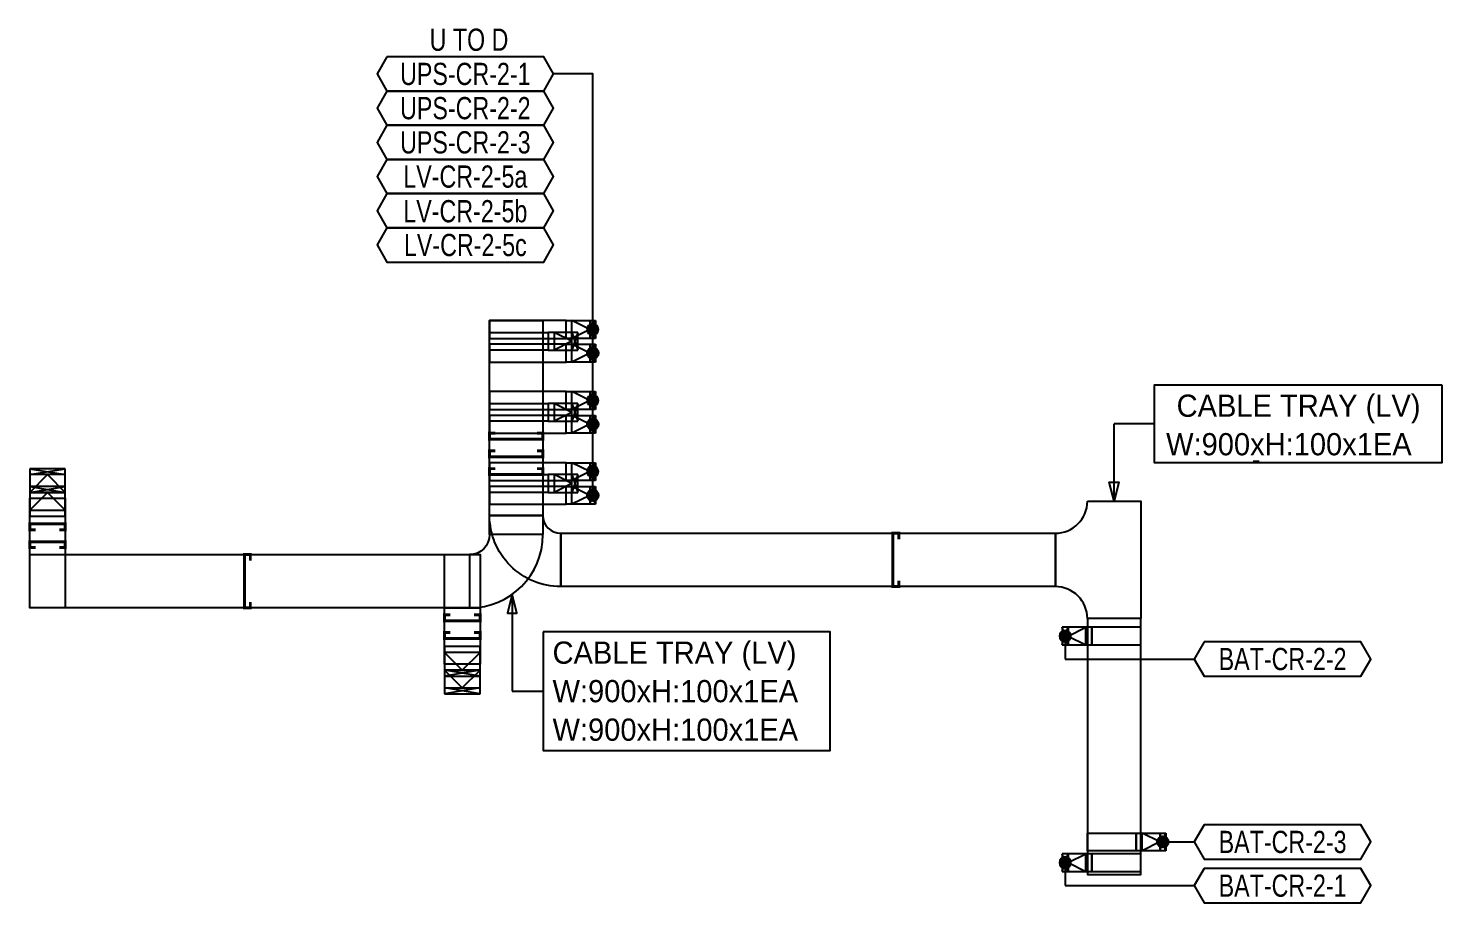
# Model space of a CAD drawing. Header units: millimetres. Extents: x 31670 to 374393, y -351975 to 839589.
# Drawn here: x 125229 to 149085, y 824829 to 839589 of the extents above; entities that cross this region are included whole.
import ezdxf
from ezdxf.enums import TextEntityAlignment as Align

# ---------------------------------------------------------------- set-up
doc = ezdxf.new("R2010")
doc.units = ezdxf.units.MM
doc.header["$LTSCALE"] = 150
for name, color, linetype in [('-----26 Electrical Cable Tray_HV_N', 30, 'Continuous'), ('-----26 Electrical Cable Tray_LV_UPS1', 6, 'Continuous'), ('-----26 Electrical Cable Tray_LV_UPS2', 2, 'Continuous'), ('-----26 Electrical Cable Tray_LV_UPSBAT', 11, 'Continuous'), ('-----29 주기', 1, 'Continuous'), ('-----30 Text', 2, 'Continuous'), ('-----99 Cable Schedule', 2, 'Continuous'), ('A-HAT-MATL', 8, 'Continuous')]:
    doc.layers.add(name, color=color, linetype=linetype)
doc.styles.add('ELEC', font='')
doc.styles.get('ELEC').set_extended_font_data('Dotum')

# ---------------------------------------------------------------- blocks, each defined once
blk = doc.blocks.new('A$550585017316')
at = {"color": 0}
for p, q in [((400, 300), (0, 300)), ((0, 300), (0, 0)), ((500, 300), (400, 300)), ((500, 0), (500, 300)), ((0, 0), (400, 0)), ((400, 0), (500, 0))]:
    blk.add_line(p, q, dxfattribs=at)
at = {"color": 8}
for p, q in [((100, 0), (0, 300)), ((0, 0), (100, 300)), ((100, 150), (400, 300)), ((100, 300), (100, 0)), ((400, 0), (400, 300)), ((100, 150), (400, 0))]:
    blk.add_line(p, q, dxfattribs=at)
blk = doc.blocks.new('A$C9a0ab699')
h = blk.add_hatch(color=0)
edge = h.paths.add_edge_path()
edge.add_arc((64.00719340983778, 64.00719340983778), 64.0071934098378, 720.0000000000341, 1080.000000000034, ccw=False)
at = {"color": 0}
blk.add_circle((64.00719340983778, 64.00719340983778), 64.0071934098378, dxfattribs=at)
blk = doc.blocks.new('A$495596483691')
at = {"color": 0}
for p, q in [((100, 600), (0, 600)), ((0, 600), (0, 0)), ((500, 600), (100, 600)), ((500, 0), (500, 600)), ((0, 0), (100, 0)), ((100, 0), (500, 0))]:
    blk.add_line(p, q, dxfattribs=at)
at = {"color": 8}
for p, q in [((400, 300), (100, 600)), ((100, 600), (100, 0)), ((400, 0), (400, 600)), ((400, 600), (500, 0)), ((500, 600), (400, 0)), ((400, 300), (100, 0))]:
    blk.add_line(p, q, dxfattribs=at)

msp = doc.modelspace()

# ---------------------------------------------------------------- linework, layer by layer
at = {"layer": '-----26 Electrical Cable Tray_HV_N', "color": 1}
for p, q in [((144238.552566322, 832910.4972456017), (143553.5715367473, 832910.4972456017)), ((133395.3102609056, 828400.0056675767), (133917.4001599122, 828400.0056675767))]:
    msp.add_line(p, q, dxfattribs=at)
for points, elevation in [([(149084.5719684614, 833568.0071938331), (149084.5719684614, 832252.9872973702), (144238.552566322, 832252.9872973702), (144238.552566322, 833568.0071938331)], 6.119263298465387e-10), ([(133917.4001599122, 829400.0056675767), (133917.4001599122, 827400.0056675767), (138763.4195620515, 827400.0056675767), (138763.4195620515, 829400.0056675767)], 3.062234834443438e-10)]:
    msp.add_lwpolyline(points, close=True, dxfattribs=dict(at, elevation=elevation))
for points, elevation in [([(143553.5713122917, 831605.016947664), (143473.5713122917, 831925.016947664), (143633.5713122917, 831925.016947664), (143553.5713122917, 831605.016947664), (143553.5715367473, 832910.4972456017)], 6.119263298465387e-10), ([(133395.3099019888, 830034.915111151), (133315.3099019888, 829714.915111151), (133475.3099019888, 829714.915111151), (133395.3099019888, 830034.915111151), (133395.3102609056, 828400.0056675767)], 3.062234834443438e-10)]:
    msp.add_lwpolyline(points, dxfattribs=dict(at, elevation=elevation))
at = {"layer": '-----26 Electrical Cable Tray_LV_UPS1'}
for points, elevation in [([(133014.2514348254, 834655.0169476635), (133914.2514348254, 834655.0169476635), (133914.2514348254, 831042.4268873937), (133014.2514348254, 831042.4268873937)], 3.062234834443438e-10), ([(134304.5713122935, 834655.0169476635), (133014.2514348254, 834655.0169476635), (133014.2514348254, 834355.0169476635), (134304.5713122935, 834355.0169476635)], 3.062234834443438e-10), ([(134304.5713122935, 833455.0169476634), (133014.2514348254, 833455.0169476634), (133014.2514348254, 833155.0169476634), (134304.5713122935, 833155.0169476634)], 3.062234834443438e-10), ([(134304.5713122935, 832255.0169476634), (133014.2514348254, 832255.0169476634), (133014.2514348254, 831955.0169476634), (134304.5713122935, 831955.0169476634)], 3.062234834443438e-10), ([(125853.5713122185, 831654.8368257817), (125853.5713122185, 829804.9268873937), (125253.5713122185, 829804.9268873937), (125253.5713122185, 831654.8368257817)], -3.823560843813435e-10)]:
    msp.add_lwpolyline(points, close=True, dxfattribs=dict(at, elevation=elevation))
at = {"layer": '-----26 Electrical Cable Tray_LV_UPS1', "ltscale": 7.5, "const_width": 50}
for points, elevation in [([(133814.2514348254, 832455.0169476635), (133914.2514348254, 832455.0169476635), (133914.2514348254, 832355.0169476635), (133014.2514348254, 832355.0169476635), (133014.2514348254, 832455.0169476635), (133114.2514348254, 832455.0169476635)], 3.062234834443438e-10), ([(125353.5713122185, 831122.2105796693), (125253.5713122185, 831122.2105796693), (125253.5713122185, 831222.2105796693), (125853.5713122185, 831222.2105796693), (125853.5713122185, 831122.2105796693), (125753.5713122185, 831122.2105796693)], 4.139783582812748e-09), ([(125353.5713122185, 830822.2105796693), (125253.5713122185, 830822.2105796693), (125253.5713122185, 830922.2105796693), (125853.5713122185, 830922.2105796693), (125853.5713122185, 830822.2105796693), (125753.5713122185, 830822.2105796693)], 4.139783582812748e-09)]:
    msp.add_lwpolyline(points, dxfattribs=dict(at, elevation=elevation))
at = {"layer": '-----26 Electrical Cable Tray_LV_UPS1', "elevation": 3.062234834443438e-10}
msp.add_lwpolyline([(133914.2514348254, 831042.4268873937), (133014.2514348254, 831042.4268873937, -0.4142135623730951), (132676.7514348254, 830704.9268873937), (132676.7514348254, 829804.9268873937, 0.4142135623730951)], format="xyb", close=True, dxfattribs=at)
at = {"layer": '-----26 Electrical Cable Tray_LV_UPS1'}
msp.add_lwpolyline([(132676.7514348254, 830704.9268873937), (132676.7514348254, 829804.9268873937), (125253.5713122185, 829804.9268873937), (125253.5713122185, 830704.9268873937)], close=True, dxfattribs=at)
at = {"layer": '-----26 Electrical Cable Tray_LV_UPS1', "ltscale": 7.5, "const_width": 50}
msp.add_lwpolyline([(128976.384135602, 829904.9268873937), (128976.384135602, 829804.9268873937), (128876.384135602, 829804.9268873937), (128876.384135602, 830704.9268873937), (128976.384135602, 830704.9268873937), (128976.384135602, 830604.9268873937)], dxfattribs=at)
at = {"layer": '-----26 Electrical Cable Tray_LV_UPS2'}
for points, elevation in [([(133014.2514348254, 834655.0169476635), (133914.2514348254, 834655.0169476635), (133914.2514348254, 831042.4268873937), (133014.2514348254, 831042.4268873937)], 3.062234834443438e-10), ([(134304.5713122935, 834255.0169476635), (133014.2514348254, 834255.0169476635), (133014.2514348254, 833955.0169476635), (134304.5713122935, 833955.0169476635)], 3.062234834443438e-10), ([(134304.5713122935, 833055.0169476634), (133014.2514348254, 833055.0169476634), (133014.2514348254, 832755.0169476634), (134304.5713122935, 832755.0169476634)], 3.062234834443438e-10), ([(134304.5713122935, 831855.0169476634), (133014.2514348254, 831855.0169476634), (133014.2514348254, 831555.0169476634), (134304.5713122935, 831555.0169476634)], 3.062234834443438e-10), ([(132253.5713122972, 829804.9268873937), (132253.5713122972, 830704.9268873937), (132853.5713122972, 830704.9268873937), (132853.5713122972, 829804.9268873937)], -5.997843266916113e-10), ([(132253.5713122972, 829804.9268873937), (132253.5713122972, 830704.9268873937), (132676.7514348254, 830704.9268873937), (132676.7514348254, 829804.9268873937)], 3.062234834443438e-10), ([(132253.5713122972, 828855.0169475584), (132253.5713122972, 829804.9268873937), (132853.5713122972, 829804.9268873937), (132853.5713122972, 828855.0169475584)], -3.823560843813439e-10)]:
    msp.add_lwpolyline(points, close=True, dxfattribs=dict(at, elevation=elevation))
at = {"layer": '-----26 Electrical Cable Tray_LV_UPS2', "ltscale": 7.5, "const_width": 50}
for points, elevation in [([(133814.2514348254, 832755.0169476635), (133914.2514348254, 832755.0169476635), (133914.2514348254, 832655.0169476635), (133014.2514348254, 832655.0169476635), (133014.2514348254, 832755.0169476635), (133114.2514348254, 832755.0169476635)], 3.062234834443438e-10), ([(132753.5713122972, 829687.6431936708), (132853.5713122972, 829687.6431936708), (132853.5713122972, 829587.6431936708), (132253.5713122972, 829587.6431936708), (132253.5713122972, 829687.6431936708), (132353.5713122972, 829687.6431936708)], 4.139783582812747e-09), ([(132753.5713122972, 829387.6431936708), (132853.5713122972, 829387.6431936708), (132853.5713122972, 829287.6431936708), (132253.5713122972, 829287.6431936708), (132253.5713122972, 829387.6431936708), (132353.5713122972, 829387.6431936708)], 4.139783582812747e-09)]:
    msp.add_lwpolyline(points, dxfattribs=dict(at, elevation=elevation))
at = {"layer": '-----26 Electrical Cable Tray_LV_UPS2', "elevation": 3.062234834443438e-10}
msp.add_lwpolyline([(133914.2514348254, 831042.4268873937), (133014.2514348254, 831042.4268873937, -0.4142135623730951), (132676.7514348254, 830704.9268873937), (132676.7514348254, 829804.9268873937, 0.4142135623730951)], format="xyb", close=True, dxfattribs=at)
at = {"layer": '-----26 Electrical Cable Tray_LV_UPSBAT'}
for points in [[(134002.5713122935, 834155.0169476635), (133014.2514348262, 834155.0169476635), (133014.2514348262, 834455.0169476635), (134002.5713122935, 834455.0169476635)], [(134002.5713122935, 832955.0169476635), (133014.2514348262, 832955.0169476635), (133014.2514348262, 833255.0169476635), (134002.5713122935, 833255.0169476635)], [(134002.5713122935, 831755.0169476635), (133014.2514348262, 831755.0169476635), (133014.2514348262, 832055.0169476635), (134002.5713122935, 832055.0169476635)]]:
    msp.add_lwpolyline(points, close=True, dxfattribs=at)
for points, elevation in [([(133914.2514348254, 831365.016947664), (133014.2514348254, 831365.016947664), (133014.2514348254, 834455.0169476635), (133914.2514348254, 834455.0169476635)], 3.062234834443438e-10), ([(142563.5713122917, 831065.016947664), (142563.5713122917, 830165.016947664), (134214.2514348254, 830165.016947664), (134214.2514348254, 831065.016947664)], 6.119263298465387e-10), ([(144003.5713122917, 829625.016947664), (143103.5713122917, 829625.016947664), (143103.5713122917, 825305.016947664), (144003.5713122917, 825305.016947664)], 6.119263298465387e-10), ([(144003.5713122918, 829480.016947664), (143178.5713122918, 829480.016947664), (143178.5713122918, 829180.016947664), (144003.5713122918, 829180.016947664)], 3.062234834442533e-10), ([(143103.5713122917, 826005.016947664), (143928.5713122917, 826005.016947664), (143928.5713122917, 825705.016947664), (143103.5713122917, 825705.016947664)], 1.853494182745962e-09), ([(144003.5713122917, 825655.016947664), (143178.5713122917, 825655.016947664), (143178.5713122917, 825355.016947664), (144003.5713122917, 825355.016947664)], 6.119263298464484e-10)]:
    msp.add_lwpolyline(points, close=True, dxfattribs=dict(at, elevation=elevation))
at = {"layer": '-----26 Electrical Cable Tray_LV_UPSBAT', "ltscale": 7.5, "const_width": 50}
for points, elevation in [([(133814.2514348254, 832155.0169476635), (133914.2514348254, 832155.0169476635), (133914.2514348254, 832055.0169476635), (133014.2514348254, 832055.0169476635), (133014.2514348254, 832155.0169476635), (133114.2514348254, 832155.0169476635)], 3.062234834443438e-10), ([(139922.0789461248, 830965.016947664), (139922.0789461248, 831065.016947664), (139822.0789461248, 831065.016947664), (139822.0934957587, 830165.087272035), (139922.0934957587, 830165.087272035), (139922.0934957587, 830265.087272035)], 6.119263298465387e-10)]:
    msp.add_lwpolyline(points, dxfattribs=dict(at, elevation=elevation))
at = {"layer": '-----26 Electrical Cable Tray_LV_UPSBAT', "elevation": 6.119263298465387e-10}
for points in [[(143103.5713122917, 831605.016947664), (144003.5713122917, 831605.016947664), (144003.5713122917, 831605.016947664), (144003.5713122917, 829625.016947664), (143103.5713122917, 829625.016947664, 0.414213562373095), (142563.5713122917, 830165.016947664), (142563.5713122917, 831065.016947664), (142563.5713122917, 831065.016947664, 0.414213562373095)], [(133914.2514348254, 831365.016947664), (133914.2514348254, 831365.016947664, 0.414213562373095), (134214.2514348254, 831065.016947664), (134214.2514348254, 831065.016947664), (134214.2514348254, 830165.016947664, -0.4142135623731661), (133014.2514348254, 831365.016947664)]]:
    msp.add_lwpolyline(points, format="xyb", close=True, dxfattribs=at)
at = {"layer": '-----29 주기'}
for points, elevation in [([(131282.4264389767, 839107.1070127423), (131115.7165487648, 838818.3570127407), (131282.4264389793, 838529.6070127372), (133928.2373180859, 838529.6070127372), (134094.9472083095, 838818.3570127407), (133928.2373180836, 839107.1070127423)], 3.062234834443438e-10), ([(131282.4264389792, 838529.6070127372), (131115.7165487672, 838240.8570127356), (131282.4264389817, 837952.1070127321), (133928.2373180884, 837952.1070127321), (134094.9472083119, 838240.8570127356), (133928.237318086, 838529.6070127372)], 3.062234834443438e-10), ([(131282.4264389816, 837952.1070127321), (131115.7165487697, 837663.3570127304), (131282.4264389842, 837374.607012727), (133928.2373180908, 837374.607012727), (134094.9472083144, 837663.3570127304), (133928.2373180885, 837952.1070127321)], 3.062234834443438e-10), ([(131282.4264389841, 837374.607012727), (131115.7165487721, 837085.8570127253), (131282.4264389866, 836797.1070127218), (133928.2373180935, 836797.1070127218), (134094.9472083168, 837085.8570127253), (133928.2373180909, 837374.607012727)], 3.062234834443438e-10), ([(131282.4264389865, 836797.1070127218), (131115.7165487746, 836508.3570127202), (131282.4264389891, 836219.6070127167), (133928.2373180959, 836219.6070127167), (134094.9472083193, 836508.3570127202), (133928.2373180934, 836797.1070127218)], 3.062234834443438e-10), ([(131282.4264389892, 836219.6070127167), (131115.7165487772, 835930.8570127151), (131282.4264389915, 835642.1070127116), (133928.2373180984, 835642.1070127116), (134094.9472083217, 835930.8570127151), (133928.2373180958, 836219.6070127167)], 3.062234834443438e-10), ([(145075.652103897, 829231.0182626601), (144908.9422136851, 828942.2682626585), (145075.6521038996, 828653.518262655), (147721.4629830064, 828653.518262655), (147888.1728732298, 828942.2682626585), (147721.4629830039, 829231.0182626601)], 3.062234834443438e-10), ([(145075.6521038968, 826143.7669476656), (144908.9422136849, 825855.016947664), (145075.6521038994, 825566.2669476605), (147721.462983006, 825566.2669476605), (147888.1728732294, 825855.016947664), (147721.4629830035, 826143.7669476656)], 1.873502866709837e-09), ([(145075.6521038968, 825406.0182626601), (144908.9422136849, 825117.2682626585), (145075.6521038994, 824828.518262655), (147721.462983006, 824828.518262655), (147888.1728732296, 825117.2682626585), (147721.4629830037, 825406.0182626601)], 6.119263298465388e-10)]:
    msp.add_lwpolyline(points, close=True, dxfattribs=dict(at, elevation=elevation))
at = {"layer": '-----99 Cable Schedule', "color": 1}
for p, q in [((142728.5713122918, 829330.016947664), (142728.5713122918, 828942.2682626586)), ((142728.5713122918, 828942.2682626586), (144908.9422136851, 828942.2682626585)), ((142728.5713122917, 825505.016947664), (142728.5713122917, 825117.2682626586)), ((142728.5713122917, 825117.2682626586), (144908.9422136849, 825117.2682626585))]:
    msp.add_line(p, q, dxfattribs=at)
for points, elevation in [([(134754.5713122935, 831705.0169476634), (134754.5713122935, 838818.3570127407), (134094.9472083095, 838818.3570127407)], 3.062234834443438e-10), ([(144378.5713122917, 825855.016947664), (144908.9422136849, 825855.016947664)], 1.873502866709837e-09)]:
    msp.add_lwpolyline(points, dxfattribs=dict(at, elevation=elevation))
at = {"layer": 'A-HAT-MATL', "elevation": 9.176291762487338e-10}
msp.add_lwpolyline([(146003.5713122913, 832275.0195175074), (145903.571707536, 832275.0195175074)], dxfattribs=at)

# ---------------------------------------------------------------- block references
at = {"layer": '-----26 Electrical Cable Tray_LV_UPS1', "xscale": -1}
for p in [(134804.5713122935, 834355.0169476635), (134804.5713122935, 833155.0169476634), (134804.5713122935, 831955.0169476634)]:
    msp.add_blockref('A$550585017316', p, dxfattribs=at)
at = {"layer": '-----26 Electrical Cable Tray_LV_UPS1', "rotation": 89.99999999999999}
for p in [(125853.5713122185, 831654.8368257817), (125853.5713122185, 831354.8368257817)]:
    msp.add_blockref('A$495596483691', p, dxfattribs=at)
at = {"layer": '-----26 Electrical Cable Tray_LV_UPS2', "xscale": -1}
for p in [(134804.5713122935, 833955.0169476635), (134804.5713122935, 832755.0169476634), (134804.5713122935, 831555.0169476634)]:
    msp.add_blockref('A$550585017316', p, dxfattribs=at)
at = {"layer": '-----26 Electrical Cable Tray_LV_UPS2', "rotation": 270}
for p in [(132253.5713122972, 829155.0169475584), (132253.5713122972, 828855.0169475584)]:
    msp.add_blockref('A$495596483691', p, dxfattribs=at)
at = {"layer": '-----26 Electrical Cable Tray_LV_UPSBAT', "rotation": 180}
for p in [(134502.5713122935, 834455.0169476635), (134502.5713122935, 833255.0169476635), (134502.5713122935, 832055.0169476635)]:
    msp.add_blockref('A$550585017316', p, dxfattribs=at)
at = {"layer": '-----26 Electrical Cable Tray_LV_UPSBAT'}
for p in [(142678.5713122918, 829180.016947664), (142678.5713122917, 825355.016947664)]:
    msp.add_blockref('A$550585017316', p, dxfattribs=at)
at = {"layer": '-----26 Electrical Cable Tray_LV_UPSBAT', "xscale": -1}
msp.add_blockref('A$550585017316', (144428.5713122917, 825705.016947664), dxfattribs=at)
at = {"layer": '-----99 Cable Schedule', "color": 1, "yscale": 1.5, "zscale": 1.5}
for p, xscale, rotation in [((134658.5605221787, 834601.0277377783), -1.5, 180), ((134658.5605221787, 833401.0277377781), -1.5, 180), ((134658.5605221787, 832201.0277377781), -1.5, 180), ((142632.5605221771, 829234.0061575492), -1.5, 270), ((144474.5821024064, 825759.0061575492), 1.5, 90.00000000000001), ((142632.5605221769, 825409.0061575492), -1.5, 270)]:
    msp.add_blockref('A$C9a0ab699', p, dxfattribs=dict(at, xscale=xscale, rotation=rotation))
at = {"layer": '-----99 Cable Schedule', "color": 1, "xscale": 1.5, "yscale": 1.5, "zscale": 1.5}
for p in [(134661.432737888, 834009.0061575487), (134661.432737888, 832809.0061575486), (134661.432737888, 831609.0061575486)]:
    msp.add_blockref('A$C9a0ab699', p, dxfattribs=at)

# ---------------------------------------------------------------- texts
at = {"layer": '-----26 Electrical Cable Tray_LV_UPS1', "style": 'ELEC'}
for s, p in [('CABLE TRAY (LV)', (134077.4001599122, 829050.0056675767)), ('W:900xH:100x1EA', (134077.4001599122, 828400.0056675767))]:
    msp.add_text(s, height=375, dxfattribs=at).set_placement(p, align=Align.MIDDLE_LEFT)
at = {"layer": '-----26 Electrical Cable Tray_LV_UPS2', "ltscale": 7.5, "style": 'ELEC'}
msp.add_text('W:900xH:100x1EA', height=375, dxfattribs=at).set_placement((134077.4001599122, 827750.0056675767), align=Align.MIDDLE_LEFT)
at = {"layer": '-----26 Electrical Cable Tray_LV_UPSBAT', "style": 'ELEC'}
for s, p in [('CABLE TRAY (LV)', (144610.2911000761, 833218.0071938331)), ('W:900xH:100x1EA', (144432.7130810801, 832568.0071938331))]:
    msp.add_text(s, height=375, dxfattribs=at).set_placement(p, align=Align.MIDDLE_LEFT)
at = {"layer": '-----30 Text', "linetype": 'Continuous', "style": 'ELEC', "width": 0.8}
for s, p in [('UPS-CR-2-1', (132605.3318785312, 838818.3570127398)), ('UPS-CR-2-2', (132605.3318785336, 838240.8570127346)), ('UPS-CR-2-3', (132605.3318785363, 837663.3570127295)), ('LV-CR-2-5a', (132605.3318785388, 837085.8570127244)), ('LV-CR-2-5b', (132605.3318785412, 836508.3570127193)), ('LV-CR-2-5c', (132605.3318785439, 835930.8570127141)), ('BAT-CR-2-2', (146398.5575434517, 828942.2682626576)), ('BAT-CR-2-3', (146398.5575434513, 825855.016947663, 1.871893210032096e-09)), ('BAT-CR-2-1', (146398.5575434515, 825117.2682626576))]:
    msp.add_text(s, height=375, dxfattribs=at).set_placement(p, align=Align.MIDDLE)
at = {"layer": '-----99 Cable Schedule', "style": 'ELEC', "width": 0.8}
msp.add_text('U TO D', height=375, dxfattribs=at).set_placement((132666.9527016972, 839395.857012745), align=Align.MIDDLE)

doc.saveas('drawing.dxf')
